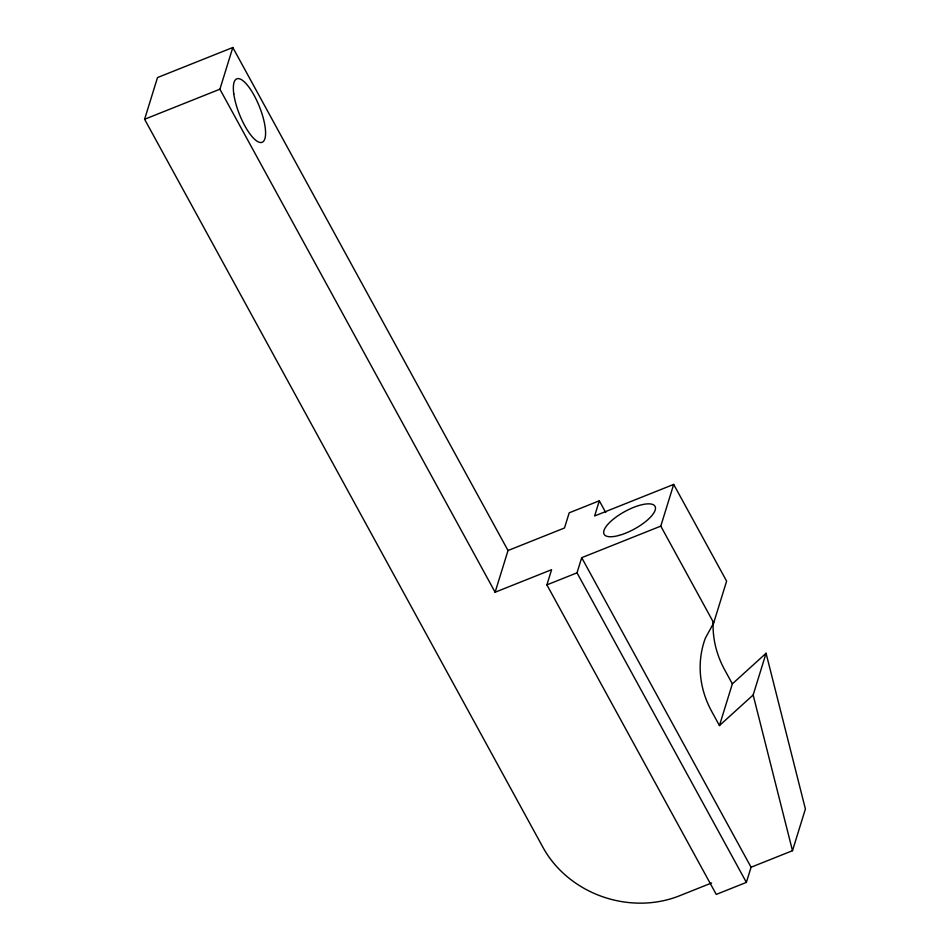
<?xml version="1.0" encoding="UTF-8"?>
<svg xmlns="http://www.w3.org/2000/svg" width="950" height="950" viewBox="0 0 950 950"><rect width="100%" height="100%" fill="white"/><g stroke="black" fill="none" stroke-linecap="round" stroke-linejoin="round"><path stroke-width="1.43" d="M751.07 867.231L792.49 850.701L805.398 808.996L766.068 653.268L732.355 683.869L719.447 725.574L711.74 711.502A106.732 94.501 17.2 0 1 705.292 638.317L713.711 622.856L726.619 581.151L673.693 484.417L594.629 515.969L599.319 500.804L569.192 512.822L564.502 527.986L508.024 550.525L495.116 592.23L551.594 569.691L546.903 584.867L716.252 894.413L746.379 882.396L751.07 867.231L581.709 557.674L660.784 526.122L673.693 484.417M711.597 882.989L679.535 895.779A102.457 90.713 17.2 0 1 542.984 847.412L144.602 119.261L157.51 77.556L232.809 47.5L508.024 550.525M495.116 592.23L219.901 89.205L232.809 47.5M746.379 882.396L577.018 572.838L581.709 557.674M719.447 725.574L753.16 694.972L766.068 653.268M144.602 119.261L219.901 89.205M546.903 584.867L577.018 572.838M660.784 526.122L713.711 622.856M732.355 683.869L724.66 669.797A106.732 94.501 17.2 0 1 713.141 622.238M599.319 500.804L605.72 512.513M753.16 694.972L792.49 850.701M619.103 535.396A29.034 9.963 -28.7 0 0 655.346 507.086A29.034 9.963 -28.7 0 0 614.306 518.403A29.034 9.963 -28.7 0 0 619.103 535.396M233.771 93.777A34.153 10.699 68.2 0 0 260.442 142.524A34.153 10.699 68.2 0 0 254.149 95.404A34.153 10.699 68.2 0 0 233.771 93.777"/></g></svg>
